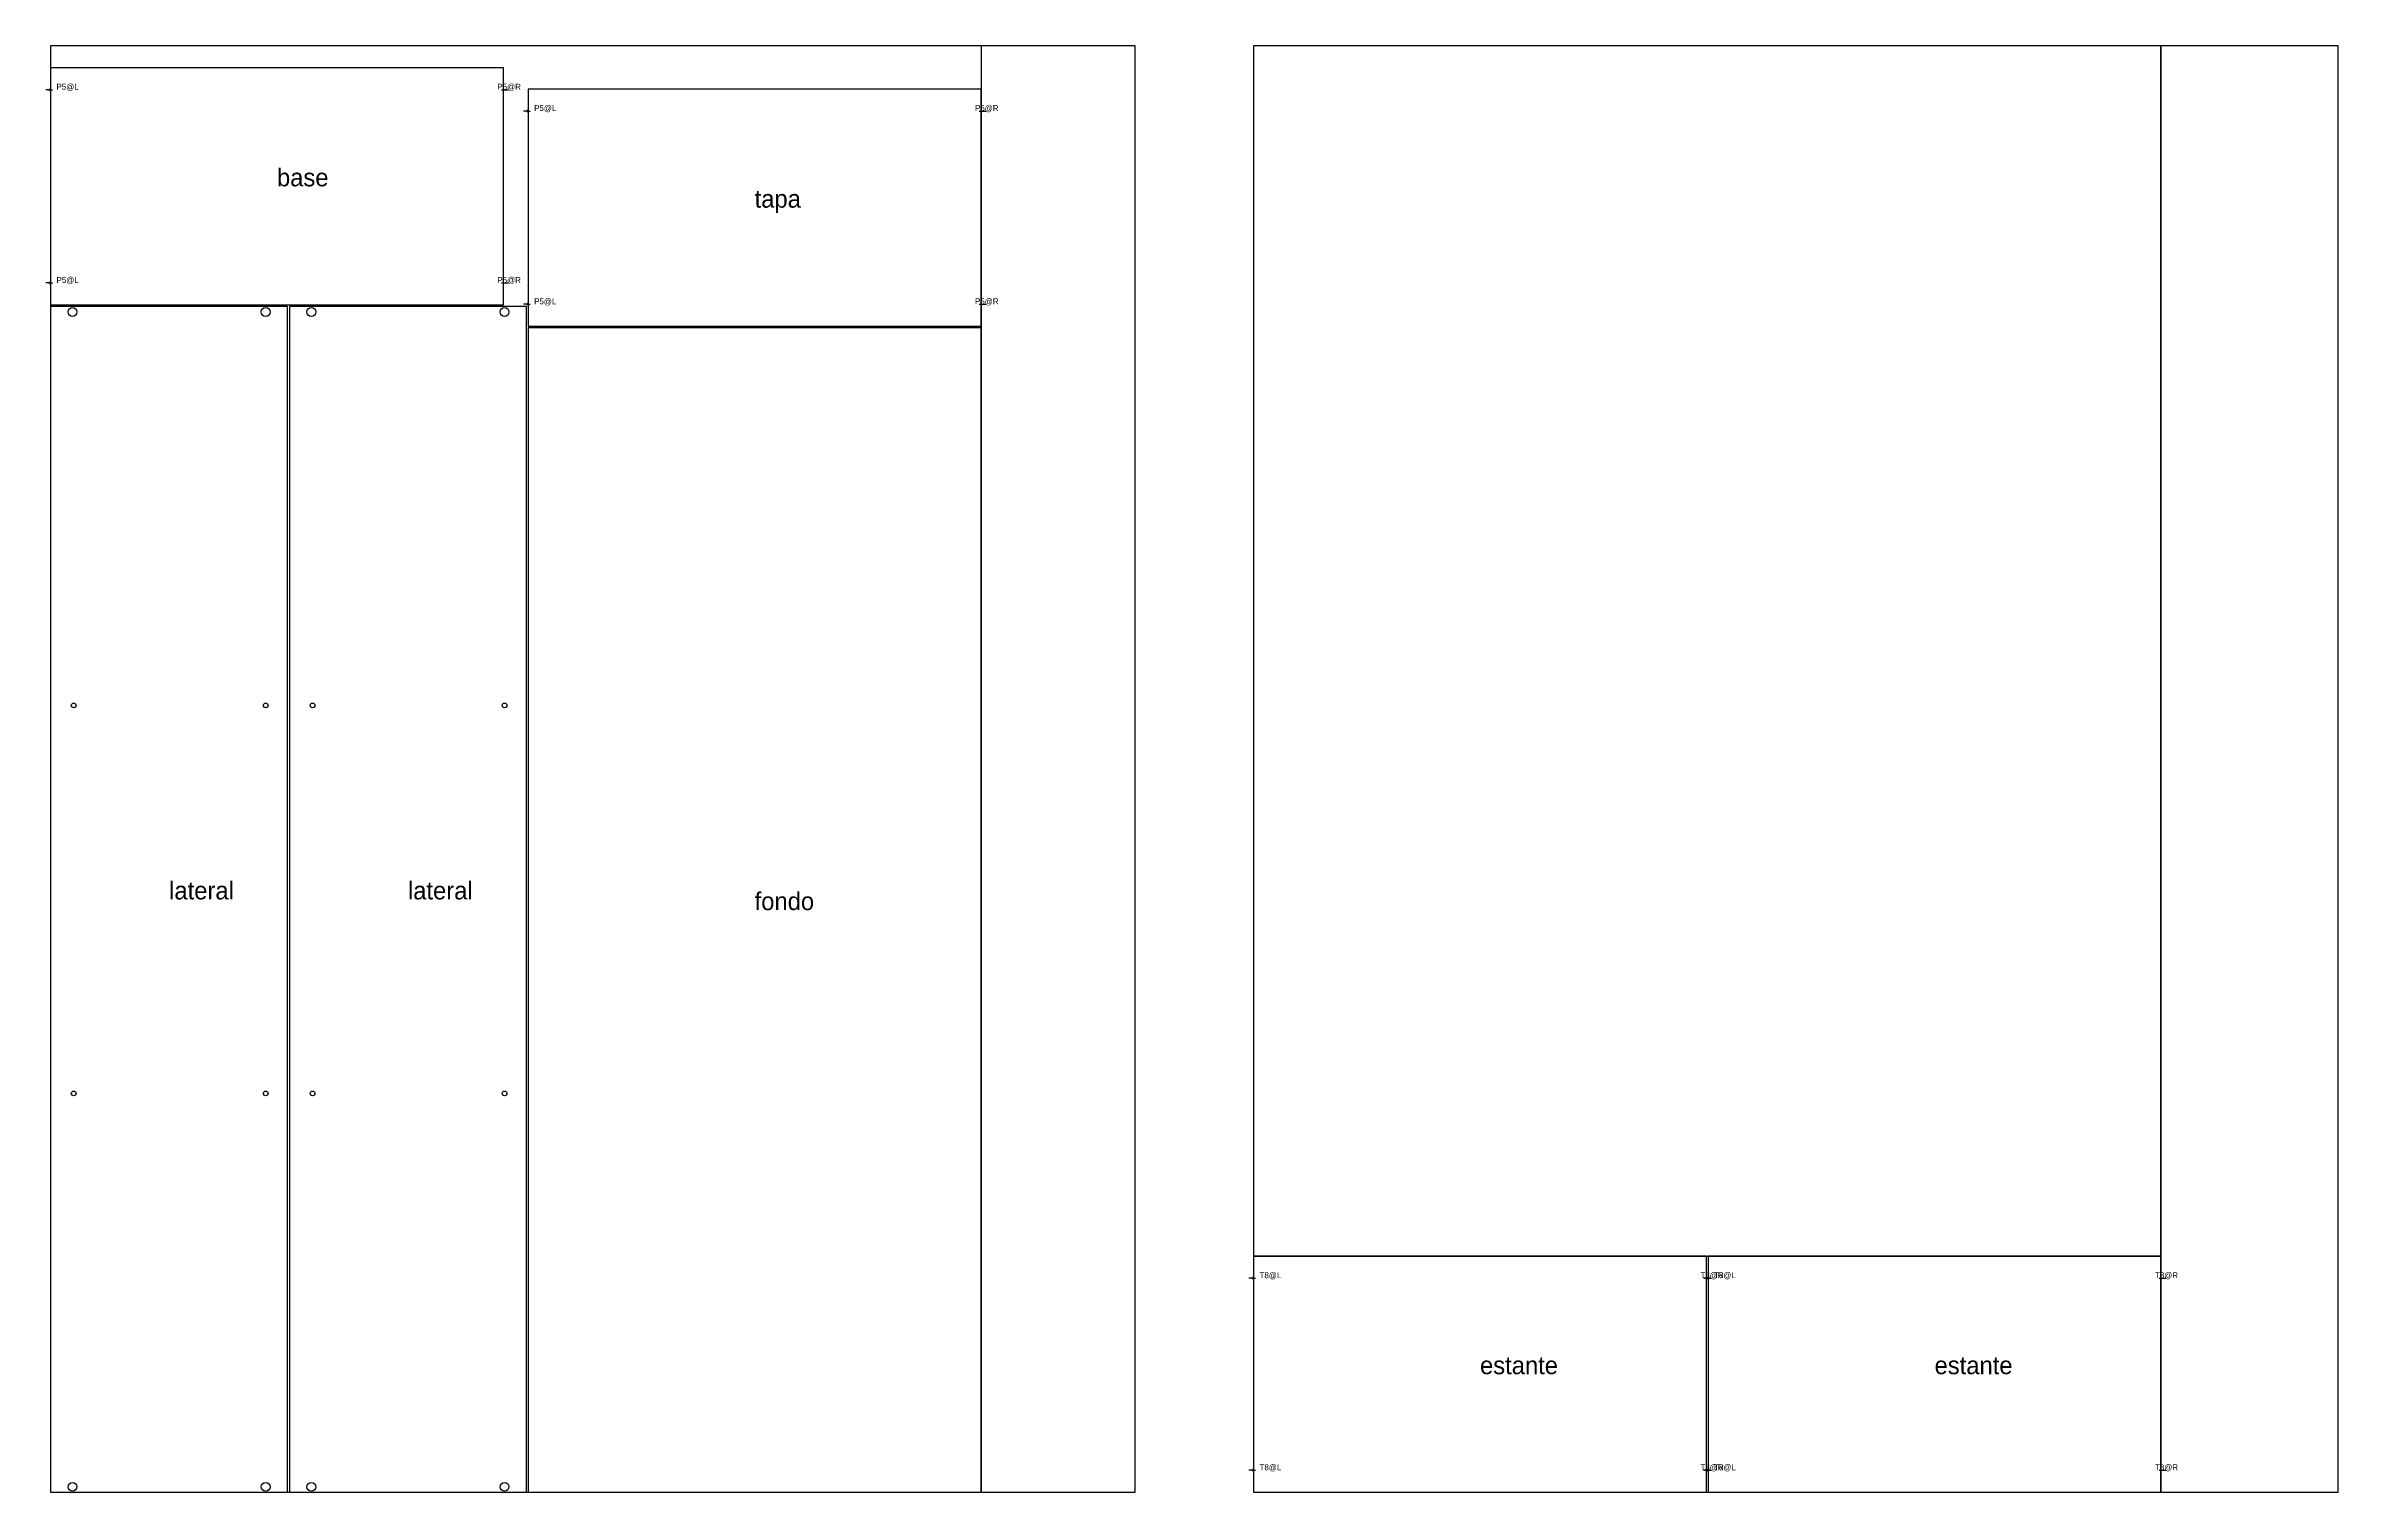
# Model space of a CAD drawing. Header units: metres. Extents: x -8 to 3860, y 0 to 2440.
import ezdxf

# ---------------------------------------------------------------- set-up
doc = ezdxf.new("R2010")
doc.units = ezdxf.units.M
for name, color, linetype in [('CONTORNO_PLACA', 7, 'Continuous'), ('ETIQUETAS', 1, 'Continuous'), ('MARCA_CANTO', 6, 'Continuous'), ('PIEZAS', 3, 'Continuous'), ('RETAZOS', 5, 'Continuous'), ('TALADRO_MINIFIX_15', 4, 'Continuous'), ('TALADRO_TARUGO', 2, 'Continuous')]:
    doc.layers.add(name, color=color, linetype=linetype)

msp = doc.modelspace()

# ---------------------------------------------------------------- linework, layer by layer
at = {"layer": 'CONTORNO_PLACA'}
for points in [[(0, 0), (1830, 0), (1830, 2440), (0, 2440), (0, 0)], [(2030, 0), (3860, 0), (3860, 2440), (2030, 2440), (2030, 0)]]:
    msp.add_lwpolyline(points, close=True, dxfattribs=at)
at = {"layer": 'MARCA_CANTO'}
for p, q in [((0, 2366), (-8, 2366)), ((-3, 2366), (3, 2366)), ((0, 2363), (0, 2369)), ((761, 2366), (767, 2366)), ((764, 2363), (764, 2369)), ((764, 2366), (772, 2366)), ((806, 2330), (798, 2330)), ((803, 2330), (809, 2330)), ((806, 2327), (806, 2333)), ((1567, 2330), (1573, 2330)), ((1570, 2327), (1570, 2333)), ((1570, 2330), (1578, 2330)), ((0, 2040), (-8, 2040)), ((-3, 2040), (3, 2040)), ((0, 2037), (0, 2043)), ((761, 2040), (767, 2040)), ((764, 2037), (764, 2043)), ((764, 2040), (772, 2040)), ((806, 2004), (798, 2004)), ((803, 2004), (809, 2004)), ((806, 2001), (806, 2007)), ((1567, 2004), (1573, 2004)), ((1570, 2001), (1570, 2007)), ((1570, 2004), (1578, 2004)), ((2030, 361), (2022, 361)), ((2027, 361), (2033, 361)), ((2030, 358), (2030, 364)), ((2797, 361), (2789, 361)), ((2791, 361), (2797, 361)), ((2794, 358), (2794, 364)), ((2794, 361), (2802, 361)), ((2794, 361), (2800, 361)), ((2797, 358), (2797, 364)), ((3558, 361), (3564, 361)), ((3561, 358), (3561, 364)), ((3561, 361), (3569, 361)), ((2030, 34), (2030, 40)), ((2794, 34), (2794, 40)), ((2797, 34), (2797, 40)), ((3561, 34), (3561, 40)), ((2030, 37), (2022, 37)), ((2027, 37), (2033, 37)), ((2797, 37), (2789, 37)), ((2791, 37), (2797, 37)), ((2794, 37), (2802, 37)), ((2794, 37), (2800, 37)), ((3558, 37), (3564, 37)), ((3561, 37), (3569, 37))]:
    msp.add_line(p, q, dxfattribs=at)
at = {"layer": 'PIEZAS'}
for points in [[(0, 2003), (764, 2003), (764, 2403), (0, 2403), (0, 2003)], [(806, 1967), (1570, 1967), (1570, 2367), (806, 2367), (806, 1967)], [(0, 0), (400, 0), (400, 2000), (0, 2000), (0, 0)], [(403, 0), (803, 0), (803, 2000), (403, 2000), (403, 0)], [(806, 0), (1570, 0), (1570, 1964), (806, 1964), (806, 0)], [(2030, 0), (2794, 0), (2794, 398), (2030, 398), (2030, 0)], [(2797, 0), (3561, 0), (3561, 398), (2797, 398), (2797, 0)]]:
    msp.add_lwpolyline(points, close=True, dxfattribs=at)
at = {"layer": 'RETAZOS'}
for points in [[(1570, 0), (1830, 0), (1830, 2440), (1570, 2440), (1570, 0)], [(2030, 398), (3561, 398), (3561, 2440), (2030, 2440), (2030, 398)], [(3561, 0), (3860, 0), (3860, 2440), (3561, 2440), (3561, 0)]]:
    msp.add_lwpolyline(points, close=True, dxfattribs=at)
at = {"layer": 'TALADRO_MINIFIX_15'}
for centre in [(37, 1991), (363, 1991), (440, 1991), (766, 1991), (37, 9), (363, 9), (440, 9), (766, 9)]:
    msp.add_circle(centre, 7.5, dxfattribs=at)
at = {"layer": 'TALADRO_TARUGO'}
for centre in [(39, 1327.3), (363, 1327.3), (442, 1327.3), (766, 1327.3), (39, 672.7), (363, 672.7), (442, 672.7), (766, 672.7)]:
    msp.add_circle(centre, 4, dxfattribs=at)

# ---------------------------------------------------------------- texts
at = {"layer": 'ETIQUETAS'}
for s, p in [('base', (382, 2203)), ('tapa', (1188, 2167)), ('lateral', (200, 1000)), ('lateral', (603, 1000)), ('fondo', (1188, 982)), ('estante', (2412, 199)), ('estante', (3179, 199))]:
    msp.add_text(s, height=30, dxfattribs=at).set_placement(p)
at = {"layer": 'MARCA_CANTO'}
for s, p in [('P5@L', (10, 2366)), ('P5@R', (754, 2366)), ('P5@L', (816, 2330)), ('P5@R', (1560, 2330)), ('P5@L', (10, 2040)), ('P5@R', (754, 2040)), ('P5@L', (816, 2004)), ('P5@R', (1560, 2004)), ('T8@L', (2040, 361)), ('T8@R', (2784, 361)), ('T8@L', (2807, 361)), ('T8@R', (3551, 361)), ('T8@L', (2040, 37)), ('T8@R', (2784, 37)), ('T8@L', (2807, 37)), ('T8@R', (3551, 37))]:
    msp.add_text(s, height=10, dxfattribs=at).set_placement(p)

doc.saveas('drawing.dxf')
